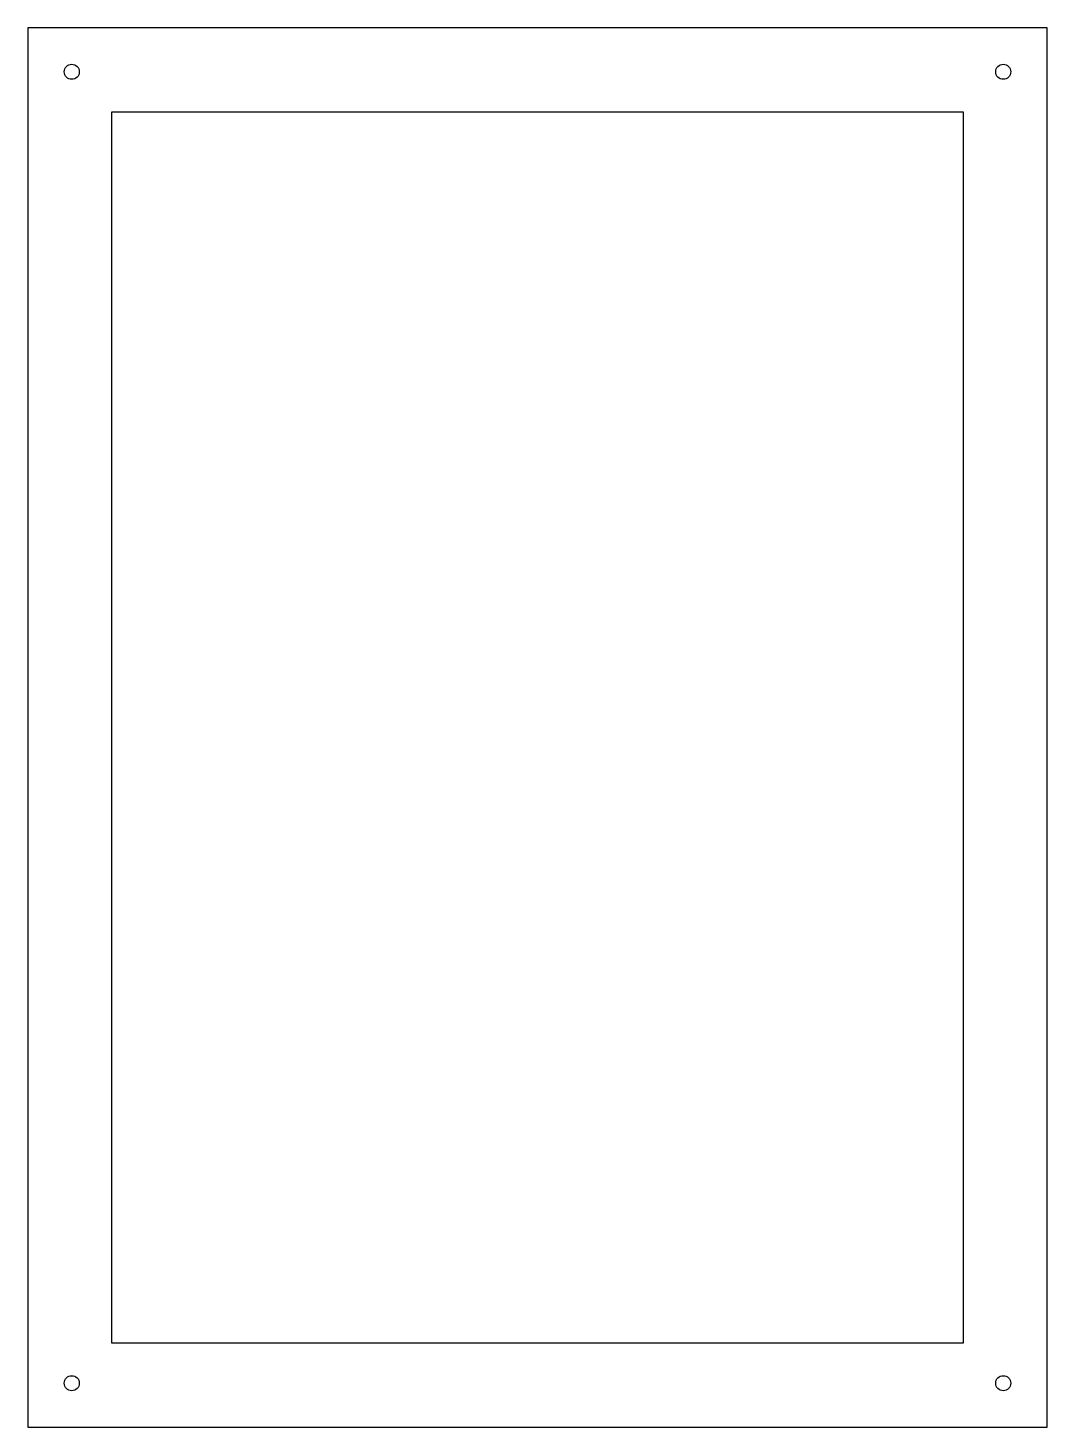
# Model space of a CAD drawing. Header units: millimetres. Extents: x 12 to 175, y 38 to 262.
import ezdxf

# ---------------------------------------------------------------- set-up
doc = ezdxf.new("R2010")
doc.units = ezdxf.units.MM
doc.layers.add('CUT', color=7, linetype='Continuous')

msp = doc.modelspace()

# ---------------------------------------------------------------- linework, layer by layer
at = {"layer": 'CUT'}
for p, q in [((12.1, 261.7), (12.1, 38.3)), ((174.9, 261.7), (12.1, 261.7)), ((174.9, 38.3), (174.9, 261.7)), ((25.5, 51.7), (25.5, 248.3)), ((25.5, 248.3), (161.5, 248.3)), ((161.5, 248.3), (161.5, 51.7)), ((161.5, 51.7), (25.5, 51.7)), ((12.1, 38.3), (174.9, 38.3))]:
    msp.add_line(p, q, dxfattribs=at)
for centre in [(19.1, 254.7), (167.9, 254.7), (19.1, 45.3), (167.9, 45.3)]:
    msp.add_circle(centre, 1.2, dxfattribs=at)

doc.saveas('drawing.dxf')
